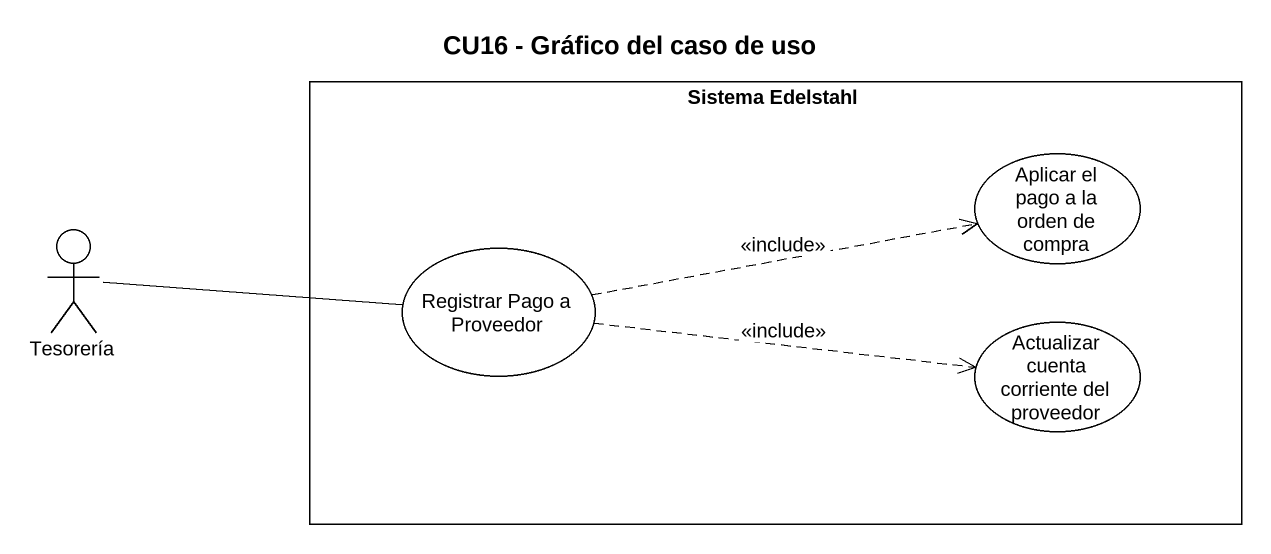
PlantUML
@startuml
title CU16 - Gráfico del caso de uso
rectangle "Sistema Edelstahl" as Sistema_Edelstahl {
  usecase "Aplicar el pago a la orden de compra" as Aplicar_el_pago_a_la_orden
  usecase "Registrar Pago a Proveedor" as Registrar_Pago_a_Proveedor
  usecase "Actualizar cuenta corriente del proveedor" as Actualizar_cuenta_corriente
}
actor Tesorería
Tesorería -right- Registrar_Pago_a_Proveedor
Registrar_Pago_a_Proveedor .right.> Aplicar_el_pago_a_la_orden : <<include>>
Registrar_Pago_a_Proveedor .right.> Actualizar_cuenta_corriente : <<include>>
@enduml
